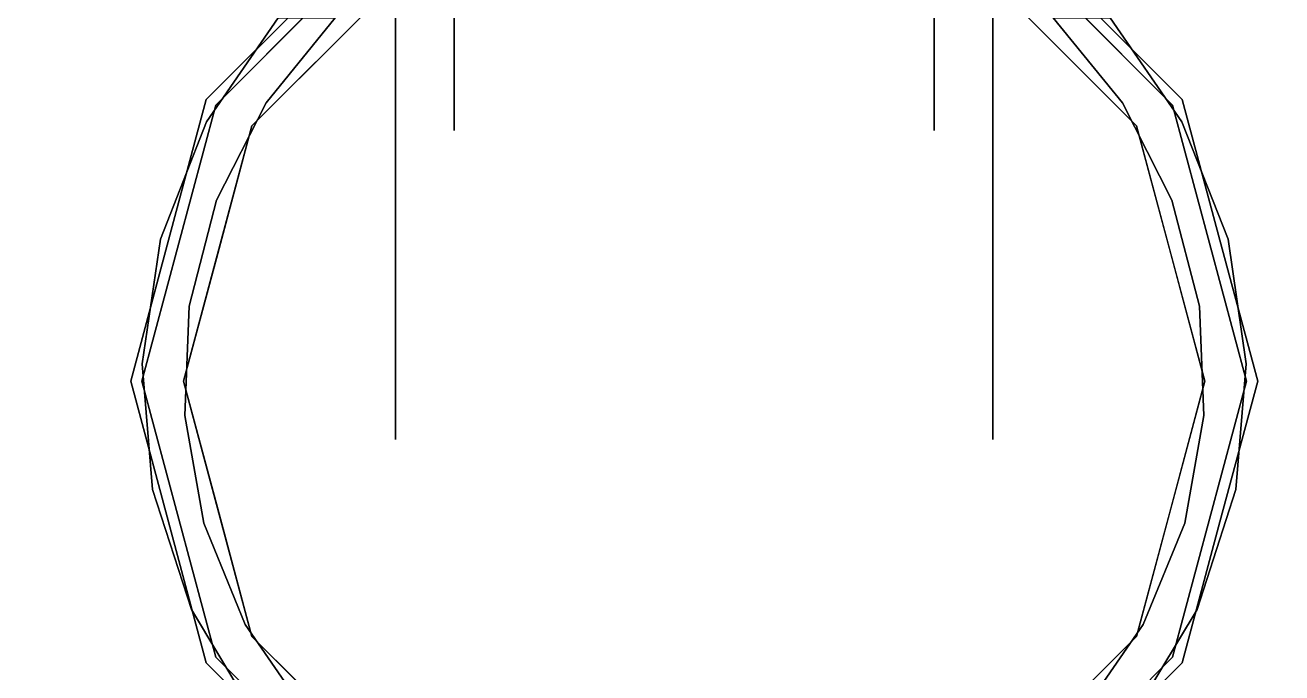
# Model space of a CAD drawing. Header units: millimetres. Extents: x -1 to 1346, y -1098 to 14.
# Drawn here: x 304.5 to 384.7, y -100.3 to -58.9 of the extents above; entities that cross this region are included whole.
import ezdxf

# ---------------------------------------------------------------- set-up
doc = ezdxf.new("R2010")
doc.units = ezdxf.units.MM
doc.layers.add('IQ_200_3D', color=1, linetype='Continuous')
doc.layers.add('IQ_204_3D', color=7, linetype='Continuous')

# ---------------------------------------------------------------- blocks, each defined once
blk = doc.blocks.new('hpp_cutout_2c_l_3d')
at = {"layer": 'IQ_200_3D'}
mesh = blk.add_polyface(dxfattribs=at)
corners = [(1345, 0, 50), (0, 0, 50), (0, -700, 50), (1345, -700, 50)]
mesh.append_faces([[corners[k] for k in face] for face in [(0, 1, 2, 3)]])
mesh = blk.add_polyface(dxfattribs=at)
corners = [(1345, -700, 0), (0, -700, 0), (0, 0, 0), (1345, 0, 0)]
mesh.append_faces([[corners[k] for k in face] for face in [(0, 1, 2, 3)]])

msp = doc.modelspace()

# ---------------------------------------------------------------- linework, layer by layer
at = {"layer": 'IQ_200_3D'}
msp.add_3dface([(1343, -645, 155), (2, -645, 155), (2, 0, 155), (1343, 0, 155)], dxfattribs=at)
at = {"layer": 'IQ_204_3D'}
for points, invisible_edges in [([(331.871, -35.837, 44.562), (331.871, -54.266, 25.435), (331.871, -65.656, 41.111), (331.871, -41.239, 47.681)], 5), ([(362.474, -35.837, 57.038), (362.474, -54.266, 76.165), (362.474, -65.656, 60.489), (362.474, -41.239, 53.919)], 5), ([(362.474, -35.837, 44.562), (362.474, -41.239, 47.681), (362.474, -65.656, 41.111), (362.474, -54.266, 25.435)], 10), ([(331.871, -65.656, 41.111), (331.871, -65.656, 60.489), (331.871, -54.266, 76.165), (331.871, -41.239, 53.919)], 12), ([(331.871, -41.239, 53.919), (331.871, -41.239, 53.919), (331.871, -41.239, 47.681), (331.871, -65.656, 41.111)], 13), ([(362.474, -41.239, 47.681), (362.474, -41.239, 53.919), (362.474, -65.656, 60.489), (362.474, -65.656, 41.111)], 10), ([(329.558, -51.136, 116.938), (316.663, -64.03, 116.938), (318.962, -65.358, 116.938), (330.885, -53.434, 116.938)], 10), ([(375.384, -65.358, 116.938), (377.682, -64.03, 116.938), (364.788, -51.136, 116.938), (363.46, -53.434, 116.938)], 5), ([(328.123, -57.879, 96.569), (328.123, -54.266, 76.165), (328.123, -65.656, 60.489), (328.123, -75.554, 82.473)], 5), ([(328.123, -57.879, 5.031), (328.123, -75.554, 19.127), (328.123, -65.656, 41.111), (328.123, -54.266, 25.435)], 10), ([(328.123, -54.266, 76.165), (331.871, -54.266, 76.165), (331.871, -59.961, 68.327), (328.123, -59.961, 68.327)], 5), ([(331.871, -54.266, 25.435), (328.123, -54.266, 25.435), (328.123, -59.961, 33.273), (331.871, -59.961, 33.273)], 5), ([(366.223, -54.266, 76.165), (366.223, -59.961, 68.327), (362.474, -59.961, 68.327), (362.474, -54.266, 76.165)], 10), ([(362.474, -54.266, 25.435), (362.474, -59.961, 33.273), (366.223, -59.961, 33.273), (366.223, -54.266, 25.435)], 10), ([(366.223, -57.879, 96.569), (366.223, -75.554, 82.473), (366.223, -65.656, 60.489), (366.223, -54.266, 76.165)], 10), ([(366.223, -57.879, 5.031), (366.223, -54.266, 25.435), (366.223, -65.656, 41.111), (366.223, -75.554, 19.127)], 5), ([(327.904, -56.415, 116.938), (327.904, -56.415, 116.938), (324.924, -59.396, 116.938), (328.181, -55.179, 105.995)], 13), ([(369.422, -59.396, 116.938), (369.422, -59.396, 116.938), (366.441, -56.415, 116.938), (366.165, -55.179, 105.995)], 13), ([(322.625, -57.097, 117.107), (316.047, -63.675, 117.107), (316.047, -63.675, 155), (322.625, -57.097, 155)], 10), ([(320.639, -58.471, 52.717), (320.639, -58.471, 52.717), (316.663, -64.03, 116.938), (323.111, -57.583, 116.938)], 11), ([(377.682, -64.03, 116.938), (377.682, -64.03, 116.938), (373.707, -58.471, 52.717), (371.235, -57.583, 116.938)], 6), ([(378.299, -63.675, 155), (378.299, -63.675, 117.107), (371.721, -57.097, 117.107), (371.721, -57.097, 155)], 5), ([(320.639, -58.471, 52.717), (320.639, -58.471, 52.717), (316.073, -65.095, 59.341), (316.663, -64.03, 116.938)], 13), ([(320.639, -58.471, 52.717), (320.639, -58.471, 52.717), (319.867, -63.882, 58.128), (316.073, -65.095, 59.341)], 6), ([(319.867, -63.882, 58.128), (319.867, -63.882, 58.128), (324.28, -58.471, 52.717), (324.924, -59.396, 116.938)], 13), ([(319.867, -63.882, 58.128), (319.867, -63.882, 58.128), (320.639, -58.471, 52.717), (324.28, -58.471, 52.717)], 2), ([(328.123, -66.716, 89.521), (366.223, -66.716, 89.521), (366.223, -57.879, 96.569), (328.123, -57.879, 96.569)], 5), ([(366.223, -66.716, 12.079), (328.123, -66.716, 12.079), (328.123, -57.879, 5.031), (366.223, -57.879, 5.031)], 5), ([(369.422, -59.396, 116.938), (369.422, -59.396, 116.938), (370.066, -58.471, 52.717), (374.479, -63.882, 58.128)], 11), ([(370.066, -58.471, 52.717), (370.066, -58.471, 52.717), (373.707, -58.471, 52.717), (374.479, -63.882, 58.128)], 4), ([(377.682, -64.03, 116.938), (377.682, -64.03, 116.938), (378.273, -65.095, 59.341), (373.707, -58.471, 52.717)], 11), ([(378.273, -65.095, 59.341), (378.273, -65.095, 59.341), (374.479, -63.882, 58.128), (373.707, -58.471, 52.717)], 6), ([(324.924, -59.396, 116.938), (324.924, -59.396, 116.938), (318.962, -65.358, 116.938), (319.867, -63.882, 58.128)], 13), ([(328.123, -59.961, 68.327), (331.871, -59.961, 68.327), (331.871, -65.656, 60.489), (328.123, -65.656, 60.489)], 5), ([(331.871, -59.961, 33.273), (328.123, -59.961, 33.273), (328.123, -65.656, 41.111), (331.871, -65.656, 41.111)], 5), ([(362.474, -65.656, 60.489), (362.474, -59.961, 68.327), (366.223, -59.961, 68.327), (366.223, -65.656, 60.489)], 10), ([(366.223, -65.656, 41.111), (366.223, -59.961, 33.273), (362.474, -59.961, 33.273), (362.474, -65.656, 41.111)], 10), ([(375.384, -65.358, 116.938), (375.384, -65.358, 116.938), (369.422, -59.396, 116.938), (374.479, -63.882, 58.128)], 13), ([(316.663, -64.03, 116.938), (311.943, -81.645, 116.938), (314.598, -81.645, 116.938), (318.962, -65.358, 116.938)], 10), ([(316.073, -65.095, 59.341), (316.073, -65.095, 59.341), (313.129, -72.583, 66.829), (316.663, -64.03, 116.938)], 13), ([(314.303, -72.838, 116.938), (314.303, -72.838, 116.938), (316.663, -64.03, 116.938), (313.129, -72.583, 66.829)], 13), ([(313.639, -72.66, 155), (316.047, -63.675, 155), (316.047, -63.675, 117.107), (313.639, -72.66, 117.107)], 10), ([(316.709, -70.109, 64.355), (316.709, -70.109, 64.355), (316.073, -65.095, 59.341), (319.867, -63.882, 58.128)], 6), ([(318.962, -65.358, 116.938), (318.962, -65.358, 116.938), (316.709, -70.109, 64.355), (319.867, -63.882, 58.128)], 11), ([(375.384, -65.358, 116.938), (375.384, -65.358, 116.938), (374.479, -63.882, 58.128), (377.637, -70.109, 64.355)], 11), ([(374.479, -63.882, 58.128), (374.479, -63.882, 58.128), (378.273, -65.095, 59.341), (377.637, -70.109, 64.355)], 6), ([(379.748, -81.645, 116.938), (382.402, -81.645, 116.938), (377.682, -64.03, 116.938), (375.384, -65.358, 116.938)], 5), ([(381.217, -72.583, 66.829), (381.217, -72.583, 66.829), (378.273, -65.095, 59.341), (377.682, -64.03, 116.938)], 13), ([(380.042, -72.838, 116.938), (380.042, -72.838, 116.938), (381.217, -72.583, 66.829), (377.682, -64.03, 116.938)], 6), ([(378.299, -63.675, 117.107), (378.299, -63.675, 155), (380.706, -72.66, 155), (380.706, -72.66, 117.107)], 5), ([(316.709, -70.109, 64.355), (316.709, -70.109, 64.355), (313.129, -72.583, 66.829), (316.073, -65.095, 59.341)], 11), ([(316.78, -73.501, 116.938), (316.78, -73.501, 116.938), (316.709, -70.109, 64.355), (318.962, -65.358, 116.938)], 6), ([(328.123, -65.656, 41.111), (328.123, -85.364, 62.104), (328.123, -75.554, 82.473), (328.123, -65.656, 60.489)], 5), ([(328.123, -85.364, 62.104), (328.123, -65.656, 41.111), (328.123, -75.554, 19.127), (328.123, -85.364, 39.496)], 3), ([(331.871, -65.656, 50.8), (328.123, -65.656, 50.8), (328.123, -65.656, 60.489), (331.871, -65.656, 60.489)], 5), ([(331.871, -65.656, 41.111), (328.123, -65.656, 41.111), (328.123, -65.656, 50.8), (331.871, -65.656, 50.8)], 5), ([(362.474, -65.656, 41.111), (362.474, -65.656, 50.8), (366.223, -65.656, 50.8), (366.223, -65.656, 41.111)], 10), ([(362.474, -65.656, 50.8), (362.474, -65.656, 60.489), (366.223, -65.656, 60.489), (366.223, -65.656, 50.8)], 10), ([(366.223, -65.656, 41.111), (366.223, -65.656, 60.489), (366.223, -75.554, 82.473), (366.223, -85.364, 62.104)], 10), ([(366.223, -85.364, 62.104), (366.223, -85.364, 39.496), (366.223, -75.554, 19.127), (366.223, -65.656, 41.111)], 12), ([(375.384, -65.358, 116.938), (375.384, -65.358, 116.938), (377.637, -70.109, 64.355), (377.566, -73.501, 116.938)], 6), ([(377.637, -70.109, 64.355), (377.637, -70.109, 64.355), (378.273, -65.095, 59.341), (381.217, -72.583, 66.829)], 11), ([(328.123, -66.716, 12.079), (366.223, -66.716, 12.079), (366.223, -75.554, 19.127), (328.123, -75.554, 19.127)], 5), ([(328.123, -75.554, 82.473), (366.223, -75.554, 82.473), (366.223, -66.716, 89.521), (328.123, -66.716, 89.521)], 5), ([(314.95, -76.866, 71.112), (314.95, -76.866, 71.112), (313.129, -72.583, 66.829), (316.709, -70.109, 64.355)], 6), ([(316.709, -70.109, 64.355), (316.709, -70.109, 64.355), (316.78, -73.501, 116.938), (314.95, -76.866, 71.112)], 6), ([(377.637, -70.109, 64.355), (377.637, -70.109, 64.355), (379.396, -76.866, 71.112), (377.566, -73.501, 116.938)], 13), ([(381.217, -72.583, 66.829), (381.217, -72.583, 66.829), (379.396, -76.866, 71.112), (377.637, -70.109, 64.355)], 11), ([(313.639, -72.66, 155), (313.639, -72.66, 117.107), (311.232, -81.645, 117.107), (311.232, -81.645, 155)], 5), ([(314.303, -72.838, 116.938), (314.303, -72.838, 116.938), (311.961, -80.543, 74.789), (311.943, -81.645, 116.938)], 6), ([(313.129, -72.583, 66.829), (313.129, -72.583, 66.829), (311.961, -80.543, 74.789), (314.303, -72.838, 116.938)], 13), ([(313.129, -72.583, 66.829), (313.129, -72.583, 66.829), (314.95, -76.866, 71.112), (311.961, -80.543, 74.789)], 6), ([(379.396, -76.866, 71.112), (379.396, -76.866, 71.112), (381.217, -72.583, 66.829), (382.385, -80.543, 74.789)], 11), ([(381.217, -72.583, 66.829), (381.217, -72.583, 66.829), (380.042, -72.838, 116.938), (382.385, -80.543, 74.789)], 6), ([(380.042, -72.838, 116.938), (380.042, -72.838, 116.938), (382.402, -81.645, 116.938), (382.385, -80.543, 74.789)], 13), ([(383.114, -81.645, 155), (383.114, -81.645, 117.107), (380.706, -72.66, 117.107), (380.706, -72.66, 155)], 5), ([(314.598, -81.645, 116.938), (314.598, -81.645, 116.938), (314.95, -76.866, 71.112), (316.78, -73.501, 116.938)], 6), ([(379.396, -76.866, 71.112), (379.396, -76.866, 71.112), (379.748, -81.645, 116.938), (377.566, -73.501, 116.938)], 11), ([(328.123, -80.459, 72.289), (366.223, -80.459, 72.289), (366.223, -75.554, 82.473), (328.123, -75.554, 82.473)], 5), ([(328.123, -80.459, 29.311), (328.123, -75.554, 19.127), (366.223, -75.554, 19.127), (366.223, -80.459, 29.311)], 10), ([(314.672, -83.843, 78.089), (314.672, -83.843, 78.089), (311.961, -80.543, 74.789), (314.95, -76.866, 71.112)], 6), ([(314.95, -76.866, 71.112), (314.95, -76.866, 71.112), (314.598, -81.645, 116.938), (314.672, -83.843, 78.089)], 6), ([(379.396, -76.866, 71.112), (379.396, -76.866, 71.112), (379.674, -83.843, 78.089), (379.748, -81.645, 116.938)], 13), ([(379.396, -76.866, 71.112), (379.396, -76.866, 71.112), (382.385, -80.543, 74.789), (379.674, -83.843, 78.089)], 6), ([(312.629, -88.56, 82.806), (312.629, -88.56, 82.806), (311.943, -81.645, 116.938), (311.961, -80.543, 74.789)], 6), ([(311.961, -80.543, 74.789), (311.961, -80.543, 74.789), (314.672, -83.843, 78.089), (312.629, -88.56, 82.806)], 6), ([(366.223, -80.459, 29.311), (366.223, -85.364, 39.496), (328.123, -85.364, 39.496), (328.123, -80.459, 29.311)], 10), ([(328.123, -85.364, 62.104), (366.223, -85.364, 62.104), (366.223, -80.459, 72.289), (328.123, -80.459, 72.289)], 5), ([(381.717, -88.56, 82.806), (381.717, -88.56, 82.806), (379.674, -83.843, 78.089), (382.385, -80.543, 74.789)], 6), ([(382.402, -81.645, 116.938), (382.402, -81.645, 116.938), (381.717, -88.56, 82.806), (382.385, -80.543, 74.789)], 11), ([(316.047, -99.616, 155), (313.639, -90.63, 155), (311.232, -81.645, 117.107), (313.639, -90.63, 117.107)], 10), ([(313.639, -90.63, 155), (313.639, -90.63, 155), (311.232, -81.645, 155), (311.232, -81.645, 117.107)], 13), ([(314.598, -81.645, 116.938), (311.943, -81.645, 116.938), (316.663, -99.26, 116.938), (318.962, -97.933, 116.938)], 5), ([(314.303, -90.452, 116.938), (314.303, -90.452, 116.938), (311.943, -81.645, 116.938), (312.629, -88.56, 82.806)], 13), ([(314.598, -81.645, 116.938), (314.598, -81.645, 116.938), (316.78, -89.789, 116.938), (314.672, -83.843, 78.089)], 13), ([(379.748, -81.645, 116.938), (375.384, -97.933, 116.938), (377.682, -99.26, 116.938), (382.402, -81.645, 116.938)], 10), ([(377.566, -89.789, 116.938), (377.566, -89.789, 116.938), (379.748, -81.645, 116.938), (379.674, -83.843, 78.089)], 13), ([(382.402, -81.645, 116.938), (382.402, -81.645, 116.938), (380.042, -90.452, 116.938), (381.717, -88.56, 82.806)], 13), ([(380.706, -90.63, 155), (380.706, -90.63, 117.107), (383.114, -81.645, 117.107), (383.114, -81.645, 155)], 5), ([(312.629, -88.56, 82.806), (312.629, -88.56, 82.806), (314.672, -83.843, 78.089), (315.887, -90.718, 84.964)], 11), ([(314.672, -83.843, 78.089), (314.672, -83.843, 78.089), (316.78, -89.789, 116.938), (315.887, -90.718, 84.964)], 6), ([(377.566, -89.789, 116.938), (377.566, -89.789, 116.938), (379.674, -83.843, 78.089), (378.459, -90.718, 84.964)], 11), ([(378.459, -90.718, 84.964), (378.459, -90.718, 84.964), (379.674, -83.843, 78.089), (381.717, -88.56, 82.806)], 13), ([(366.223, -85.364, 39.496), (366.223, -85.364, 50.8), (328.123, -85.364, 62.104), (328.123, -85.364, 50.8)], 10), ([(328.123, -85.364, 50.8), (328.123, -85.364, 50.8), (328.123, -85.364, 39.496), (366.223, -85.364, 39.496)], 13), ([(328.123, -85.364, 62.104), (328.123, -85.364, 62.104), (366.223, -85.364, 50.8), (366.223, -85.364, 62.104)], 11), ([(312.629, -88.56, 82.806), (312.629, -88.56, 82.806), (315.098, -96.217, 90.463), (314.303, -90.452, 116.938)], 13), ([(312.629, -88.56, 82.806), (312.629, -88.56, 82.806), (315.887, -90.718, 84.964), (315.098, -96.217, 90.463)], 6), ([(378.459, -90.718, 84.964), (378.459, -90.718, 84.964), (381.717, -88.56, 82.806), (379.247, -96.217, 90.463)], 11), ([(381.717, -88.56, 82.806), (381.717, -88.56, 82.806), (380.042, -90.452, 116.938), (379.247, -96.217, 90.463)], 6), ([(315.098, -96.217, 90.463), (315.098, -96.217, 90.463), (316.663, -99.26, 116.938), (314.303, -90.452, 116.938)], 11), ([(316.78, -89.789, 116.938), (316.78, -89.789, 116.938), (318.539, -97.177, 91.423), (315.887, -90.718, 84.964)], 11), ([(316.78, -89.789, 116.938), (316.78, -89.789, 116.938), (318.962, -97.933, 116.938), (318.539, -97.177, 91.423)], 13), ([(375.384, -97.933, 116.938), (375.384, -97.933, 116.938), (377.566, -89.789, 116.938), (375.807, -97.177, 91.423)], 13), ([(375.807, -97.177, 91.423), (375.807, -97.177, 91.423), (377.566, -89.789, 116.938), (378.459, -90.718, 84.964)], 6), ([(380.042, -90.452, 116.938), (380.042, -90.452, 116.938), (377.682, -99.26, 116.938), (379.247, -96.217, 90.463)], 13), ([(313.639, -90.63, 117.107), (313.639, -90.63, 117.107), (316.047, -99.616, 117.107), (316.047, -99.616, 155)], 13), ([(318.539, -97.177, 91.423), (318.539, -97.177, 91.423), (315.098, -96.217, 90.463), (315.887, -90.718, 84.964)], 6), ([(379.247, -96.217, 90.463), (379.247, -96.217, 90.463), (375.807, -97.177, 91.423), (378.459, -90.718, 84.964)], 11), ([(380.706, -90.63, 117.107), (380.706, -90.63, 155), (378.299, -99.616, 155), (378.299, -99.616, 117.107)], 5), ([(316.663, -99.26, 116.938), (316.663, -99.26, 116.938), (315.098, -96.217, 90.463), (319.241, -103.114, 97.36)], 11), ([(315.098, -96.217, 90.463), (315.098, -96.217, 90.463), (318.539, -97.177, 91.423), (319.241, -103.114, 97.36)], 6), ([(379.247, -96.217, 90.463), (379.247, -96.217, 90.463), (377.682, -99.26, 116.938), (375.105, -103.114, 97.36)], 6), ([(375.105, -103.114, 97.36), (375.105, -103.114, 97.36), (375.807, -97.177, 91.423), (379.247, -96.217, 90.463)], 6), ([(318.539, -97.177, 91.423), (318.539, -97.177, 91.423), (321.943, -100.914, 116.938), (322.507, -102.923, 97.169)], 6), ([(318.539, -97.177, 91.423), (318.539, -97.177, 91.423), (318.962, -97.933, 116.938), (321.943, -100.914, 116.938)], 11), ([(322.507, -102.923, 97.169), (322.507, -102.923, 97.169), (319.241, -103.114, 97.36), (318.539, -97.177, 91.423)], 6), ([(371.839, -102.923, 97.169), (371.839, -102.923, 97.169), (372.403, -100.914, 116.938), (375.807, -97.177, 91.423)], 6), ([(375.105, -103.114, 97.36), (375.105, -103.114, 97.36), (371.839, -102.923, 97.169), (375.807, -97.177, 91.423)], 11), ([(375.807, -97.177, 91.423), (375.807, -97.177, 91.423), (372.403, -100.914, 116.938), (375.384, -97.933, 116.938)], 11), ([(329.558, -112.155, 116.938), (330.885, -109.856, 116.938), (318.962, -97.933, 116.938), (316.663, -99.26, 116.938)], 5), ([(364.788, -112.155, 116.938), (377.682, -99.26, 116.938), (375.384, -97.933, 116.938), (363.46, -109.856, 116.938)], 10), ([(319.887, -102.484, 116.938), (319.887, -102.484, 116.938), (316.663, -99.26, 116.938), (319.241, -103.114, 97.36)], 13), ([(375.105, -103.114, 97.36), (375.105, -103.114, 97.36), (377.682, -99.26, 116.938), (374.459, -102.484, 116.938)], 11), ([(316.047, -99.616, 155), (316.047, -99.616, 117.107), (322.625, -106.193, 117.107), (322.625, -106.193, 155)], 5), ([(371.721, -106.193, 117.107), (378.299, -99.616, 117.107), (378.299, -99.616, 155), (371.721, -106.193, 155)], 10)]:
    msp.add_3dface(points, dxfattribs=dict(at, invisible_edges=invisible_edges))

# ---------------------------------------------------------------- block references
msp.add_blockref('hpp_cutout_2c_l_3d', (0, 0, 855))

doc.saveas('drawing.dxf')
